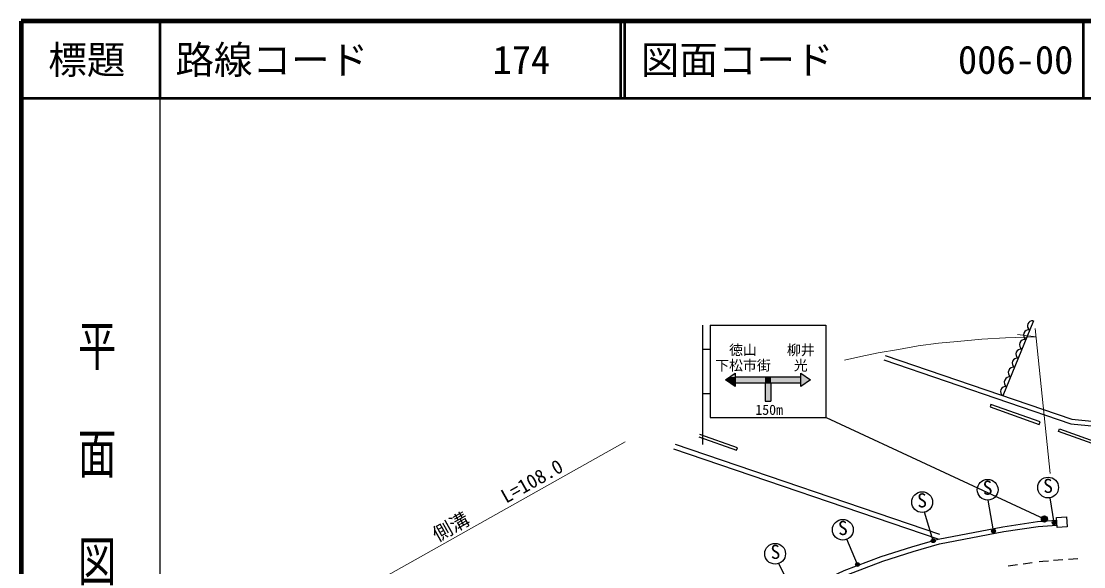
# Model space of a CAD drawing. Units: millimetres at full size, sheet at 1:1000; details may follow other scales. Extents: x 40000 to 680000, y 20000 to 380000.
# Drawn here: x 40000 to 177840, y 309179 to 380000 of the extents above; entities that cross this region are included whole.
import ezdxf
from ezdxf.enums import TextEntityAlignment as Align

# ---------------------------------------------------------------- set-up
doc = ezdxf.new("R2010")
doc.units = ezdxf.units.MM
doc.header["$LTSCALE"] = 1000
for name, color, linetype, lineweight in [('M-BGD', 7, 'Continuous', 25), ('M-BGD-EXST', 7, 'Continuous', 25), ('M-STR-HTXT', 7, 'Continuous', 13), ('M-STR-STRC', 7, 'Continuous', 25), ('M-TTL', 2, 'Continuous', 140), ('M-TTL-BAND', 7, 'Continuous', 25), ('M-TTL-LINE', 7, 'Continuous', 50)]:
    doc.layers.add(name, color=color, linetype=linetype, lineweight=lineweight)
doc.layers.add('M-TTL-TXT', color=7, linetype='Continuous')
doc.styles.add('@ＭＳ ゴシック', font='')
doc.styles.add('ＭＳ ゴシック', font='')
doc.styles.get('@ＭＳ ゴシック').set_extended_font_data('@MS Gothic')
doc.styles.get('ＭＳ ゴシック').set_extended_font_data('MS Gothic')

msp = doc.modelspace()

# ---------------------------------------------------------------- hatches: boundary and pattern name
at = {"layer": 'M-BGD-EXST'}
for points in [[(173787, 314780, 0.41421), (174126, 314680, 0.41421), (174226, 315019, 1)], [(165905, 313706, 0.41421), (166245, 313606, 0.41421), (166345, 313945, 1)], [(158095, 312441, 0.41421), (158435, 312341, 0.41421), (158535, 312680, 1)], [(148268, 309355, 0.41421), (148607, 309255, 0.41421), (148707, 309595, 1)]]:
    msp.add_hatch(color=256, dxfattribs=at).paths.add_polyline_path(points)
at = {"layer": 'M-STR-STRC'}
for points in [[(131380, 333447), (132630, 334322), (132630, 333822), (132630, 333072), (132630, 332572)], [(132630, 334322), (132630, 333822), (132630, 333072), (132630, 332572), (131380, 333447)], [(131380, 333447), (132630, 334322), (132630, 333822), (132630, 333072), (132630, 332572)], [(131380, 333447), (131915, 333822), (132630, 333822), (132630, 333072), (132630, 332572)], [(132630, 333822), (141130, 333822), (141130, 333072), (137255, 333072), (136505, 333072), (132630, 333072)], [(132630, 333822), (136505, 333822), (136505, 333072), (132630, 333072)], [(132630, 333822), (141130, 333822), (141130, 333072), (137255, 333072), (136505, 333072), (132630, 333072)], [(136505, 333822), (137255, 333822), (137255, 333072), (136505, 333072)], [(137255, 333822), (141130, 333822), (141130, 333072), (137255, 333072)], [(141130, 333822), (141130, 334322), (142380, 333447), (141130, 332572), (141130, 333072)], [(141130, 333822), (141130, 334322), (142380, 333447), (141130, 332572), (141130, 333072)], [(141130, 333822), (141130, 334322), (142380, 333447), (141130, 332572), (141130, 333072)], [(136505, 333072), (137255, 333072), (137255, 330697), (136505, 330697)], [(136505, 333072), (137255, 333072), (137255, 330697), (136505, 330697)], [(136505, 333072), (137255, 333072), (137255, 330697), (136505, 330697)], [(173080, 315588, 1), (172405, 315159, 0.41421), (172957, 315036, 0.41421)]]:
    msp.add_hatch(color=256, dxfattribs=at).paths.add_polyline_path(points)

# ---------------------------------------------------------------- linework, layer by layer
at = {"layer": 'M-BGD'}
for p, q in [((171307, 341116), (167356, 331388)), ((158963, 312768), (124673, 324450)), ((159172, 313384), (124882, 325065))]:
    msp.add_line(p, q, dxfattribs=at)
for points in [[(152097, 336600), (176289, 328337), (178471, 328135), (180199, 327943), (185095, 326144), (189246, 323962), (192500, 322790), (283226, 292522), (298013, 287694)], [(151904, 336032), (176162, 327746), (178411, 327538), (180061, 327355), (184851, 325595), (184960, 325537)], [(180285, 324721), (180272, 324725), (174578, 326759), (174696, 327089), (180378, 325059), (180260, 324729)], [(127918, 326038), (132785, 324299), (132903, 324628), (128035, 326367)], [(74566, 268718), (114166, 290832), (123099, 296288), (129469, 299812), (136521, 303677), (142903, 306878), (146770, 308697), (151547, 310515), (155528, 311766), (158963, 312768), (167357, 314380), (171855, 315043), (174318, 315240)], [(74883, 268151), (114494, 290271), (123426, 295726), (129783, 299243), (136823, 303101), (143187, 306293), (147024, 308098), (151760, 309901), (155717, 311144), (159115, 312136), (167466, 313739), (171928, 314397), (174369, 314592)]]:
    msp.add_lwpolyline(points, dxfattribs=at)
for points in [[(172191, 327984), (165804, 330266), (165687, 329936), (172074, 327654)], [(175690, 314382), (174394, 314279), (174291, 315575), (175587, 315678)]]:
    msp.add_lwpolyline(points, close=True, dxfattribs=at)
for centre, radius, start, end in [((171160, 340473), 630, 77.58857, 238.20623), ((170710, 339256), 691, 80.17367, 235.62114), ((170209, 337989), 706, 80.96157, 234.83323), ((169667, 336783), 643, 77.84379, 237.95101), ((168740, 334406), 691, 80.17367, 235.62114), ((169190, 335623), 630, 77.58857, 238.20623), ((168239, 333139), 706, 80.96157, 234.83323), ((167697, 331933), 643, 77.84379, 237.95101)]:
    msp.add_arc(centre, radius, start, end, dxfattribs=at)
at = {"layer": 'M-BGD-EXST'}
for p, q in [((166125, 313825), (165437, 317830)), ((174007, 314899), (173504, 318143)), ((158315, 312560), (157168, 316255)), ((148487, 309475), (147124, 312747)), ((140247, 305632), (138299, 309613))]:
    msp.add_line(p, q, dxfattribs=at)
for centre, radius in [((165376, 319178), 1350), ((173213, 319462), 1350), ((156877, 317573), 1350), ((146585, 313985), 1350), ((174007, 314899), 250), ((166125, 313825), 250), ((137803, 310869), 1350), ((158315, 312560), 250), ((148487, 309475), 250)]:
    msp.add_circle(centre, radius, dxfattribs=at)
at = {"layer": 'M-STR-HTXT'}
for p, q in [((171667, 339028), (169231, 339334)), ((173462, 321306), (171556, 340123)), ((60847, 293072), (118341, 325419))]:
    msp.add_line(p, q, dxfattribs=at)
msp.add_lwpolyline([(146787, 335993), (148903, 336456), (151184, 336951), (153828, 337381), (156341, 337843), (158985, 338207), (161464, 338438), (164638, 338735), (167679, 338900), (171667, 339028)], dxfattribs=at)
at = {"layer": 'M-STR-STRC'}
for p, q in [((128380, 340562), (128380, 325062)), ((129380, 340562), (129380, 328562)), ((129380, 340562), (144380, 340562)), ((144380, 340562), (144380, 328562)), ((128380, 337437), (129380, 337437)), ((131380, 333447), (132630, 334322)), ((132630, 334322), (132630, 332572)), ((132630, 333822), (141130, 333822)), ((141130, 332572), (141130, 334322)), ((141130, 334322), (142380, 333447)), ((132630, 332572), (131380, 333447)), ((132630, 333072), (141130, 333072)), ((136505, 333072), (136505, 330697)), ((137255, 333072), (137255, 330697)), ((142380, 333447), (141130, 332572)), ((128380, 331687), (129380, 331687)), ((136505, 330697), (137255, 330697)), ((129380, 328562), (144380, 328562)), ((172743, 315374), (144484, 328523)), ((177056, 310205), (175859, 310116)), ((169238, 309415), (168049, 309252)), ((171151, 309677), (169962, 309514)), ((175127, 310061), (173930, 309972))]:
    msp.add_line(p, q, dxfattribs=at)
msp.add_lwpolyline([(173247, 309921), (172553, 309870), (172068, 309803)], dxfattribs=at)
msp.add_circle((172743, 315374), 400, dxfattribs=at)
at = {"layer": 'M-TTL'}
for p, q in [((40000, 380000), (40000, 20000)), ((680000, 380000), (40000, 380000))]:
    msp.add_line(p, q, dxfattribs=at)
at = {"layer": 'M-TTL-BAND'}
msp.add_line((58000, 370000), (58000, 20000), dxfattribs=at)
at = {"layer": 'M-TTL-LINE'}
for p, q in [((58000, 380000), (58000, 370000)), ((117750, 380000), (117750, 370000)), ((118250, 380000), (118250, 370000)), ((177750, 380000), (177750, 370000)), ((40000, 370000), (680000, 370000))]:
    msp.add_line(p, q, dxfattribs=at)

# ---------------------------------------------------------------- texts
at = {"layer": 'M-STR-HTXT', "style": 'ＭＳ ゴシック'}
for s, p in [('L=108.0', (103162, 316879)), ('側溝', (94268, 311875))]:
    msp.add_text(s, height=1833, rotation=29.363, dxfattribs=at).set_placement(p, align=Align.BOTTOM_LEFT)
at = {"layer": 'M-STR-STRC', "style": 'ＭＳ ゴシック'}
for s, p in [('徳山', (133630, 337322)), ('柳井', (141130, 337322)), ('下松市街', (133630, 335322)), ('光', (141130, 335322)), ('150m', (137025, 329562))]:
    msp.add_text(s, height=1320, dxfattribs=at).set_placement(p, align=Align.MIDDLE_CENTER)
for p in [(164806, 317946), (172644, 318189), (156299, 316306), (146030, 312721), (137271, 309622)]:
    msp.add_text('S', height=1833, rotation=2.404, dxfattribs=at).set_placement(p, align=Align.BOTTOM_LEFT)
at = {"layer": 'M-TTL-BAND', "style": '@ＭＳ ゴシック', "width": 1.4}
msp.add_text('平  面  図', height=3666, rotation=270, dxfattribs=at).set_placement((49777, 306475), align=Align.MIDDLE_RIGHT)
at = {"layer": 'M-TTL-TXT', "style": 'ＭＳ ゴシック'}
msp.add_text('標題', height=3666, dxfattribs=at).set_placement((48500, 375000), align=Align.MIDDLE_CENTER)
for s, p in [('路線コード', (60000, 375000)), ('174', (101142, 375000)), ('図面コード', (120380, 375000)), ('006-00', (161521, 375000))]:
    msp.add_text(s, height=3666, dxfattribs=at).set_placement(p, align=Align.MIDDLE_LEFT)

doc.saveas('drawing.dxf')
